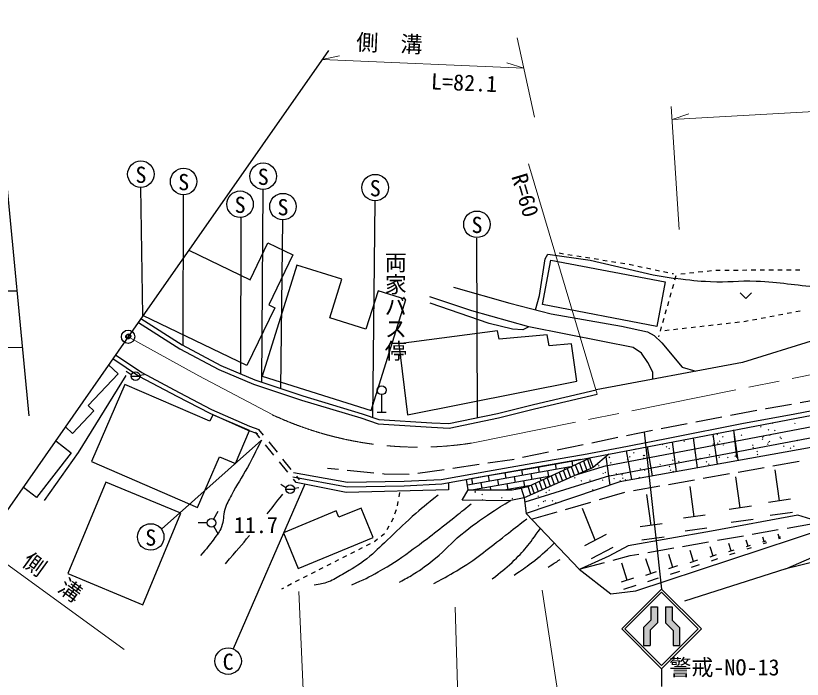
# Model space of a CAD drawing. Units: millimetres, scale not verified. Extents: x 40000 to 680000, y 20000 to 380000.
# Drawn here: x 364762 to 453718, y 240348 to 315356 of the extents above; entities that cross this region are included whole.
import ezdxf
from ezdxf.enums import TextEntityAlignment as Align

# ---------------------------------------------------------------- set-up
doc = ezdxf.new("R2010")
doc.units = ezdxf.units.MM
doc.header["$LTSCALE"] = 1000
doc.header["$PDMODE"] = 32
doc.header["$PDSIZE"] = 500
doc.linetypes.add('CHAIN', pattern=[18.5, 12, -1.5, 3.5, -1.5])
for name, color, linetype, lineweight in [('M-BGD', 7, 'Continuous', 25), ('M-BGD-HTXT', 7, 'Continuous', 13), ('M-BMK', 2, 'CHAIN', 13), ('M-BMK-SRVR', 3, 'Continuous', 25), ('M-STR-HTXT', 7, 'Continuous', 13), ('M-STR-STRC', 7, 'Continuous', 25)]:
    doc.layers.add(name, color=color, linetype=linetype, lineweight=lineweight)
doc.layers.add('M-OTRS', color=6, linetype='Continuous')
doc.styles.add('@ＭＳ ゴシック', font='')
doc.styles.add('ＭＳ ゴシック', font='')
doc.styles.get('@ＭＳ ゴシック').set_extended_font_data('@MS Gothic')
doc.styles.get('ＭＳ ゴシック').set_extended_font_data('MS Gothic')

msp = doc.modelspace()

# ---------------------------------------------------------------- hatches: boundary and pattern name
at = {"layer": 'M-STR-STRC'}
for points in [[(436601, 247024), (436601, 248535), (437351, 248535), (437351, 246713), (436518, 245880), (436518, 244171), (435768, 244171), (435768, 246190)], [(438268, 248535), (439018, 248535), (439018, 247023), (439851, 246190), (439851, 244171), (439101, 244171), (439101, 245879), (438268, 246713)]]:
    msp.add_hatch(color=256, dxfattribs=at).paths.add_polyline_path(points)

# ---------------------------------------------------------------- linework, layer by layer
at = {"layer": 'M-BGD'}
for p, q in [((426231, 288537), (426725, 288458)), ((427218, 288378), (427712, 288299)), ((428206, 288219), (428699, 288140)), ((429193, 288060), (429687, 287981)), ((430180, 287901), (430674, 287821)), ((431168, 287742), (431661, 287662)), ((432155, 287583), (432648, 287503)), ((433142, 287424), (433636, 287344)), ((434127, 287255), (434617, 287152)), ((435106, 287049), (435596, 286947)), ((436085, 286844), (436574, 286742)), ((437064, 286639), (437553, 286536)), ((441962, 286390), (442459, 286444)), ((442956, 286499), (443453, 286553)), ((443950, 286595), (444450, 286598)), ((444950, 286601), (445450, 286604)), ((445950, 286606), (446450, 286609)), ((446950, 286612), (447450, 286615)), ((447950, 286618), (448450, 286621)), ((448950, 286624), (449450, 286626)), ((449950, 286629), (450450, 286632)), ((450950, 286635), (451450, 286638)), ((451950, 286641), (452450, 286644)), ((452950, 286646), (453450, 286649)), ((438042, 286434), (438532, 286331)), ((439021, 286229), (439157, 286200)), ((439410, 285947), (439274, 285466)), ((439973, 286172), (440470, 286226)), ((440967, 286281), (441464, 286335)), ((439138, 284984), (439002, 284503)), ((438866, 284022), (438730, 283541)), ((446711, 284020), (447336, 283395)), ((447961, 284020), (447336, 283395)), ((438594, 283060), (438458, 282579)), ((438322, 282098), (438186, 281617)), ((378898, 281116), (383569, 278151)), ((438050, 281135), (437914, 280654)), ((449560, 281223), (449069, 281130)), ((450542, 281409), (450051, 281316)), ((451525, 281595), (451034, 281502)), ((452507, 281781), (452016, 281688)), ((453490, 281967), (452999, 281874)), ((378630, 280694), (383317, 277719)), ((442630, 280261), (442134, 280205)), ((443624, 280375), (443127, 280318)), ((444618, 280488), (444121, 280431)), ((445611, 280601), (445114, 280545)), ((446605, 280715), (446108, 280658)), ((447295, 280793), (447101, 280771)), ((447595, 280850), (447295, 280793)), ((448577, 281036), (448086, 280943)), ((437778, 280173), (437641, 279692)), ((437663, 279694), (437641, 279692)), ((438656, 279808), (438159, 279751)), ((439650, 279921), (439153, 279864)), ((440643, 280034), (440147, 279978)), ((441637, 280148), (441140, 280091)), ((437505, 279211), (437467, 279076)), ((383317, 277719), (387747, 275352)), ((383569, 278151), (387962, 275804)), ((376038, 277016), (379028, 275011)), ((375759, 276601), (378771, 274581)), ((387962, 275804), (391811, 274189)), ((377816, 274753), (377246, 275127)), ((379028, 275011), (383233, 272777)), ((387747, 275352), (391635, 273721)), ((377818, 274615), (378818, 274615)), ((378771, 274581), (383001, 272334)), ((378801, 274714), (379293, 274782)), ((391811, 274189), (397236, 272387)), ((391635, 273721), (397085, 271911)), ((383001, 272334), (386696, 270411)), ((383233, 272777), (386913, 270862)), ((397236, 272387), (403938, 270360)), ((406139, 272524), (406138, 270525)), ((423313, 271392), (430409, 273063)), ((423431, 270906), (430524, 272576)), ((397085, 271911), (403784, 269884)), ((419258, 270378), (423313, 271392)), ((452504, 271423), (449623, 270915)), ((452864, 270336), (459266, 271575)), ((456444, 272118), (453489, 271597)), ((386913, 270862), (391193, 268966)), ((405658, 270524), (406658, 270524)), ((419368, 269891), (423431, 270906)), ((431688, 264506), (466494, 271138)), ((431845, 265798), (459358, 271084)), ((448567, 270716), (445620, 270159)), ((449623, 270915), (449550, 270901)), ((386696, 270411), (391009, 268501)), ((403784, 269884), (405735, 269208)), ((403938, 270360), (405834, 269703)), ((405834, 269703), (411823, 269327)), ((413738, 269252), (419258, 270378)), ((413779, 268750), (419368, 269891)), ((431913, 263328), (466597, 269936)), ((444637, 269973), (441689, 269416)), ((446875, 269247), (452864, 270336)), ((391193, 268966), (392255, 268591)), ((405735, 269208), (411798, 268828)), ((411798, 268828), (413779, 268750)), ((411823, 269327), (413738, 269252)), ((440706, 269231), (437759, 268674)), ((438915, 267689), (446875, 269247)), ((448997, 268849), (449068, 268920)), ((450321, 269299), (450374, 269352)), ((452862, 269248), (452932, 269318)), ((391009, 268501), (392089, 268120)), ((392388, 267634), (391867, 268276)), ((392776, 267949), (392255, 268591)), ((436777, 268485), (433840, 267870)), ((443591, 268051), (444079, 264672)), ((443610, 267738), (443680, 267809)), ((444092, 267999), (444162, 268070)), ((444691, 267725), (444761, 267795)), ((445925, 268552), (446295, 265429)), ((445931, 268500), (446419, 265120)), ((446811, 267893), (446882, 267963)), ((449256, 267744), (449327, 267815)), ((449854, 268509), (449925, 268580)), ((450015, 267891), (450086, 267962)), ((450579, 268450), (450649, 268520)), ((451170, 267693), (451241, 267764)), ((394352, 266009), (393407, 267173)), ((432861, 267665), (429925, 267051)), ((433941, 266694), (438915, 267689)), ((437882, 266865), (437953, 266936)), ((439013, 267199), (439451, 263815)), ((440317, 267232), (440388, 267303)), ((441361, 267624), (441849, 264244)), ((443601, 266905), (443672, 266975)), ((444147, 266999), (444218, 267070)), ((444351, 267249), (444421, 267320)), ((444795, 266806), (444866, 266877)), ((449207, 267456), (449277, 267527)), ((449208, 267625), (449279, 267696)), ((449802, 266891), (449872, 266962)), ((449846, 267099), (449917, 267169)), ((449973, 267177), (450044, 267248)), ((451301, 267520), (451372, 267591)), ((453156, 267301), (453226, 267372)), ((393964, 265693), (393019, 266858)), ((425031, 266026), (422095, 265411)), ((428946, 266846), (426010, 266231)), ((428966, 265774), (433941, 266694)), ((433785, 266157), (434413, 262915)), ((434830, 266318), (434895, 266383)), ((436165, 266627), (436740, 263331)), ((438315, 266572), (438386, 266643)), ((438627, 266400), (438698, 266470)), ((441590, 265989), (441661, 266059)), ((448107, 266785), (448177, 266855)), ((448124, 266510), (448195, 266581)), ((448589, 266053), (448660, 266124)), ((451613, 266647), (451683, 266718)), ((452336, 266448), (452407, 266518)), ((452727, 266658), (452797, 266729)), ((395928, 264068), (394983, 265232)), ((428620, 265198), (416022, 262977)), ((420900, 265161), (418150, 264759)), ((421116, 265206), (420900, 265161)), ((423258, 264761), (428966, 265774)), ((423345, 264268), (429055, 265282)), ((429055, 265282), (431845, 265798)), ((429213, 265316), (429240, 265160)), ((429417, 265243), (429813, 264155)), ((431511, 265509), (431968, 262295)), ((431852, 265435), (431922, 265506)), ((431880, 265398), (431951, 265468)), ((433919, 265207), (433990, 265278)), ((434187, 265449), (434258, 265520)), ((434636, 265903), (434707, 265974)), ((435719, 265601), (435790, 265672)), ((435760, 265317), (435831, 265388)), ((435849, 265607), (435920, 265678)), ((439054, 265069), (439125, 265140)), ((441895, 265152), (441966, 265223)), ((442144, 265267), (442215, 265338)), ((443177, 265694), (443247, 265764)), ((444289, 265434), (444359, 265505)), ((445253, 265386), (445324, 265457)), ((446079, 265525), (446149, 265596)), ((446295, 265429), (446365, 265500)), ((448604, 265724), (448674, 265794)), ((395540, 263753), (394594, 264917)), ((417161, 264614), (414192, 264180)), ((427501, 264351), (415840, 262296)), ((418115, 263859), (423258, 264761)), ((418202, 263367), (423345, 264268)), ((418202, 263367), (423345, 264268)), ((423864, 264360), (423976, 263729)), ((425755, 264693), (425866, 264063)), ((426812, 264230), (426844, 264045)), ((427597, 264395), (427974, 263358)), ((427646, 265027), (427745, 264465)), ((431558, 264474), (427972, 263365)), ((428052, 264607), (428434, 263557)), ((428507, 264819), (428893, 263756)), ((428962, 265031), (429353, 263956)), ((430574, 264633), (430645, 264704)), ((430661, 264426), (430732, 264497)), ((432020, 264787), (432091, 264858)), ((437633, 264621), (437703, 264692)), ((438681, 264367), (438752, 264438)), ((439726, 264943), (439797, 265014)), ((442840, 264888), (442911, 264959)), ((443112, 264629), (443182, 264700)), ((446463, 263772), (449417, 264297)), ((450402, 264472), (453355, 264996)), ((396187, 263728), (402270, 262620)), ((401267, 264059), (400005, 264185)), ((405247, 263664), (402262, 263960)), ((406425, 263547), (406242, 263565)), ((409241, 263513), (406425, 263547)), ((413203, 264036), (410234, 263602)), ((412895, 262921), (418115, 263859)), ((412951, 262423), (418202, 263367)), ((418192, 263359), (418303, 262729)), ((420083, 263693), (420194, 263063)), ((421974, 264026), (422085, 263396)), ((431913, 263328), (422322, 260363)), ((423030, 263563), (423141, 262932)), ((424921, 263896), (425032, 263266)), ((425322, 263337), (425677, 262361)), ((425777, 263548), (426136, 262560)), ((426232, 263760), (426596, 262760)), ((426687, 263972), (427055, 262959)), ((427142, 264184), (427515, 263158)), ((431185, 263607), (431256, 263678)), ((431431, 263705), (431502, 263776)), ((432680, 263553), (432750, 263624)), ((433325, 263424), (433396, 263494)), ((435373, 264121), (435444, 264191)), ((435879, 263971), (435950, 264042)), ((438788, 263952), (438858, 264023)), ((439069, 263814), (439140, 263885)), ((442525, 263072), (445479, 263597)), ((451134, 260523), (450644, 264025)), ((396098, 263236), (402229, 262120)), ((396485, 262588), (396170, 262976)), ((396873, 262903), (396558, 263291)), ((402270, 262620), (408690, 262733)), ((408690, 262733), (412895, 262921)), ((408706, 262233), (412951, 262423)), ((415918, 261766), (415748, 262926)), ((416301, 263026), (416412, 262396)), ((425283, 263310), (416523, 261765)), ((417358, 262563), (417469, 261932)), ((419248, 262896), (419360, 262266)), ((420305, 262432), (420416, 261802)), ((421139, 263229), (421250, 262599)), ((422196, 262766), (422307, 262135)), ((423501, 262490), (423838, 261564)), ((423956, 262701), (424298, 261763)), ((424087, 263099), (424142, 262787)), ((424411, 262913), (424757, 261962)), ((424867, 263125), (425217, 262162)), ((427957, 263092), (428027, 263163)), ((428722, 262762), (428792, 262833)), ((429707, 262840), (429778, 262911)), ((431135, 262837), (431205, 262908)), ((432429, 262996), (432500, 263066)), ((433071, 262732), (433142, 262802)), ((433399, 263033), (433469, 263104)), ((433682, 262858), (433753, 262929)), ((435275, 263139), (435346, 263210)), ((438587, 262372), (441540, 262897)), ((446712, 259723), (446223, 263218)), ((395300, 261979), (394729, 262353)), ((395302, 261841), (396302, 261841)), ((396284, 261939), (396776, 262008)), ((402229, 262120), (408706, 262233)), ((416685, 261477), (416756, 261548)), ((416704, 261552), (416775, 261622)), ((417984, 261746), (418003, 261765)), ((418414, 262099), (418473, 261764)), ((423036, 262264), (420197, 261763)), ((421362, 261969), (421381, 261858)), ((423046, 262278), (423379, 261365)), ((425066, 261703), (425137, 261774)), ((429990, 261727), (430061, 261797)), ((434648, 261672), (437602, 262197)), ((441501, 258725), (441022, 262150)), ((408167, 261447), (408081, 260955)), ((417475, 261186), (417546, 261257)), ((417513, 260592), (417583, 260663)), ((419692, 260816), (419763, 260886)), ((420924, 260769), (420995, 260839)), ((423819, 260998), (423889, 261069)), ((424719, 261420), (424789, 261491)), ((430783, 260660), (433665, 261492)), ((436628, 257749), (436140, 261235)), ((452385, 260698), (449883, 260348)), ((407995, 260462), (407909, 259970)), ((423862, 259908), (423933, 259979)), ((424428, 260411), (424499, 260482)), ((424594, 260480), (424665, 260550)), ((425447, 260482), (425518, 260553)), ((425819, 260251), (425890, 260322)), ((426939, 259552), (429822, 260383)), ((447960, 259898), (445464, 259549)), ((387149, 258467), (387649, 259334)), ((407789, 259486), (407618, 259016)), ((423096, 258443), (425979, 259274)), ((430301, 256066), (428845, 259649)), ((442725, 258896), (440278, 258554)), ((452595, 259197), (450093, 258847)), ((386399, 258034), (385399, 258034)), ((407407, 258434), (407220, 258102)), ((407447, 258546), (407407, 258434)), ((448170, 258400), (445673, 258051)), ((387149, 257601), (387649, 256735)), ((406976, 257666), (406731, 257230)), ((437873, 257923), (435383, 257575)), ((442930, 257428), (440484, 257086)), ((448054, 256746), (451009, 257264)), ((451994, 257436), (454949, 257953)), ((406474, 256804), (406084, 256492)), ((431527, 256703), (429076, 255429)), ((438082, 256429), (435592, 256081)), ((444114, 256056), (447069, 256574)), ((449411, 255916), (449249, 256414)), ((451224, 256434), (450981, 256355)), ((451102, 256394), (450991, 256735)), ((451272, 256288), (451028, 256209)), ((404847, 255657), (404401, 255430)), ((405379, 255928), (405292, 255884)), ((405694, 256179), (405379, 255928)), ((440174, 255366), (443129, 255884)), ((443625, 254281), (443287, 255315)), ((445681, 254862), (445405, 255706)), ((447844, 255484), (447369, 255329)), ((447607, 255406), (447389, 256071)), ((449589, 255974), (449234, 255858)), ((449659, 255761), (449303, 255645)), ((403065, 254749), (402619, 254522)), ((403956, 255203), (403510, 254976)), ((432291, 255232), (429840, 253958)), ((434271, 254333), (435249, 254504)), ((436234, 254676), (439189, 255194)), ((439091, 252999), (438615, 254454)), ((441432, 253661), (441027, 254899)), ((445982, 254960), (445379, 254763)), ((446100, 254598), (445497, 254402)), ((447937, 255199), (447462, 255043)), ((401283, 253841), (400837, 253614)), ((402174, 254295), (401728, 254068)), ((428467, 252785), (431366, 253558)), ((432332, 253816), (434271, 254333)), ((436593, 252293), (436042, 253980)), ((441874, 253805), (440990, 253516)), ((443995, 254401), (443256, 254160)), ((444140, 253958), (443401, 253716)), ((399500, 252934), (399055, 252707)), ((400391, 253387), (399946, 253161)), ((433927, 251539), (433295, 253474)), ((439611, 253169), (438571, 252829)), ((451849, 252813), (440381, 249187)), ((442047, 253274), (441163, 252985)), ((397718, 252026), (397273, 251799)), ((398609, 252480), (398164, 252253)), ((434618, 251765), (433236, 251313)), ((437196, 252490), (435990, 252096)), ((437432, 251766), (436227, 251372)), ((439815, 252545), (438775, 252205)), ((395936, 251118), (395491, 250891)), ((396827, 251572), (396382, 251345)), ((434889, 250936), (433507, 250484)), ((395045, 250664), (394819, 250549))]:
    msp.add_line(p, q, dxfattribs=at)
for points in [[(384324, 288854), (391281, 285506), (393284, 289670), (396093, 288318), (393376, 282672), (394052, 282346), (390912, 275819), (379151, 281477)], [(423536, 282112), (424018, 283722), (424638, 287889), (424957, 288396), (429725, 287739), (436840, 286068), (439331, 285668)], [(414290, 284662), (420626, 282846), (425315, 281663), (433256, 280269), (436219, 279614), (436983, 279201), (437846, 278387), (440124, 275634), (441688, 275184)], [(365497, 277861), (353806, 277829), (353791, 283192), (361297, 283212), (361294, 284262), (364890, 284271)], [(436804, 274266), (436807, 275071), (436269, 276147), (435531, 277198), (434580, 277849), (431163, 278519), (422790, 280190), (416351, 282011), (411601, 283588)], [(422790, 280190), (422133, 279852), (420931, 279908), (418303, 280565), (411638, 282874)], [(468930, 280886), (455221, 278707), (446942, 276172), (430409, 273063)], [(370392, 268880), (371180, 268134), (373596, 270685), (372960, 271287), (376353, 274869), (375262, 275902)], [(368031, 260553), (371879, 265998), (377268, 274689)], [(513605, 270019), (508029, 265485), (507606, 262669), (506818, 258670), (505973, 257375), (503636, 254841), (502200, 250645), (496511, 244872), (491217, 243830), (488176, 243830), (485304, 244675), (477165, 253376), (473110, 258023), (451849, 252813)], [(422253, 260876), (422497, 259074), (428467, 252785), (432071, 250006), (434906, 250363), (456374, 257431), (460203, 258783), (477212, 268442)], [(499998, 268146), (477212, 268442), (466487, 268647), (433102, 262681), (422497, 259074)], [(369295, 267300), (371048, 265937), (367123, 260886), (365650, 262031)], [(451849, 252813), (468032, 259881), (477212, 266583), (501205, 265513), (502922, 266048), (503852, 266949)], [(431845, 265798), (430083, 264272), (422253, 260876), (420566, 260533), (415270, 260611), (415918, 261766), (420913, 261763), (422733, 262132), (429797, 265420)], [(413696, 262557), (413693, 261766), (402120, 261456), (396485, 262588)], [(456374, 257431), (455672, 258149), (453202, 258904), (443459, 257074), (434025, 255441), (431842, 254273), (428659, 252836)]]:
    msp.add_lwpolyline(points, dxfattribs=at)
for points in [[(425280, 287713), (438208, 285260), (437257, 280245), (424328, 282698)], [(392633, 274599), (404972, 270741), (408895, 283288), (405738, 284276), (404374, 279913), (400271, 281196), (401640, 285576), (396561, 287163)], [(409069, 270226), (428218, 274028), (427636, 278261), (425105, 278022), (424857, 279271), (419443, 278793), (419260, 279718), (408093, 278261)], [(373320, 264961), (385335, 259761), (387821, 265505), (389607, 264731), (391217, 268451), (387040, 270259), (386717, 269512), (377092, 273678)], [(422733, 262132), (429636, 265345), (430083, 264272), (423017, 261207), (423031, 261214)], [(374954, 262644), (370655, 252300), (379147, 248771), (383446, 259115)], [(415918, 261766), (420913, 261763), (421919, 261967), (422253, 260876), (420566, 260533), (415270, 260611)], [(396717, 252856), (405203, 256385), (403823, 259703), (401309, 258657), (401011, 259373), (395039, 256889)]]:
    msp.add_lwpolyline(points, close=True, dxfattribs=at)
for centre in [(378318, 274615), (406147, 273024), (395802, 261841), (386899, 258034)]:
    msp.add_circle(centre, 500, dxfattribs=at)
for points, knots in [([(502206, 276903), (501040, 276835), (500660, 276844), (499671, 276903), (498052, 277000), (497160, 277261), (495588, 277663), (492387, 278483), (490752, 279476), (487563, 280339), (485940, 280778), (485013, 280954), (483370, 281313), (481427, 281738), (480339, 281979), (478382, 282338), (475051, 282949), (473192, 283379), (469822, 283718), (466874, 284015), (465203, 283916), (462247, 284112), (459637, 284286), (458178, 284421), (455573, 284647), (452810, 284887), (451275, 285197), (448504, 285323), (446482, 285415), (445344, 285154), (443323, 285267), (441758, 285354), (441204, 285412), (439331, 285668)], [0, 0, 0, 0, 1, 1, 1, 2, 2, 2, 3, 3, 3, 4, 4, 4, 5, 5, 5, 6, 6, 6, 7, 7, 7, 8, 8, 8, 9, 9, 9, 10, 10, 10, 11, 11, 11, 11]), ([(392554, 267371), (391809, 265879), (391609, 265479), (390960, 264290), (390288, 263058), (389808, 262425), (389167, 261176), (388846, 260552), (388610, 260218), (388416, 259543), (388199, 258790), (388311, 258308), (388041, 257572), (387821, 256974), (387522, 256724), (387158, 256202), (386627, 255439), (386404, 255198), (385675, 254343)], [0, 0, 0, 0, 1, 1, 1, 2, 2, 2, 3, 3, 3, 4, 4, 4, 5, 5, 5, 6, 6, 6, 6]), ([(412527, 261152), (411111, 260031), (410721, 259720), (409612, 258744), (408473, 257742), (407896, 257114), (406782, 256083), (405882, 255251), (405417, 254737), (404459, 253971), (403461, 253174), (402816, 252841), (401713, 252197), (401101, 251840), (400774, 251594), (400108, 251352), (399502, 251133), (399240, 251086), (398503, 250972)], [0, 0, 0, 0, 1, 1, 1, 2, 2, 2, 3, 3, 3, 4, 4, 4, 5, 5, 5, 6, 6, 6, 6]), ([(402769, 251014), (404205, 251657), (404625, 251861), (405768, 252493), (407230, 253301), (407999, 253846), (409359, 254816), (411339, 256228), (412394, 257094), (414301, 258604), (415074, 259216), (415322, 259411), (416272, 260181)], [0, 0, 0, 0, 1, 1, 1, 2, 2, 2, 3, 3, 3, 4, 4, 4, 4]), ([(408162, 251338), (408905, 251723), (409118, 251850), (409711, 252211), (410753, 252847), (411291, 253279), (412245, 254042), (413437, 254994), (413941, 255717), (415117, 256689), (416417, 257762), (417201, 258297), (418609, 259223), (419438, 259768), (419720, 259951), (420760, 260572)], [0, 0, 0, 0, 1, 1, 1, 2, 2, 2, 3, 3, 3, 4, 4, 4, 5, 5, 5, 5]), ([(412048, 251169), (413480, 251909), (413891, 252159), (415033, 252859), (417152, 254158), (418184, 255121), (420158, 256632), (421098, 257352), (421402, 257583), (422552, 258491)], [0, 0, 0, 0, 1, 1, 1, 2, 2, 2, 3, 3, 3, 3]), ([(418637, 251704), (419725, 252502), (420052, 252789), (420890, 253563), (422322, 254886), (422727, 255532), (424111, 257373)], [0, 0, 0, 0, 1, 1, 1, 2, 2, 2, 2]), ([(421116, 252127), (422068, 252750), (422337, 252940), (423087, 253507), (424150, 254309), (424485, 254639), (425675, 255726)], [0, 0, 0, 0, 1, 1, 1, 2, 2, 2, 2])]:
    msp.add_open_spline(points, degree=3, knots=knots, dxfattribs=at)
for points in [[(393200, 259051), (393665, 259632), (394165, 260268), (394954, 261270)], [(388491, 253413), (389826, 254963), (390295, 255511), (391199, 256601)], [(424973, 253028), (425663, 253464), (425663, 253464), (426353, 253901)]]:
    msp.add_open_spline(points, degree=3, dxfattribs=at)
at = {"layer": 'M-BGD-HTXT'}
msp.add_line((422742, 298609), (430524, 272576), dxfattribs=at)
at = {"layer": 'M-BMK'}
msp.add_line((416294, 267045), (463218, 276488), dxfattribs=at)
msp.add_lwpolyline([(377463, 279071), (385452, 274652), (393758, 270260)], dxfattribs=at)
msp.add_arc((410318, 305748), 39162, 244.98494, 278.77805, dxfattribs=at)
at = {"layer": 'M-BMK-SRVR'}
for points in [[(359363, 343845), (363502, 298923), (366231, 270112)], [(400144, 311413), (377463, 279071), (360943, 255390)]]:
    msp.add_lwpolyline(points, dxfattribs=at)
msp.add_circle((377465, 279070), 750, dxfattribs=at)
at = {"layer": 'M-OTRS'}
for p in [(377524, 279133), (377463, 279071)]:
    msp.add_point(p, dxfattribs=at)
at = {"layer": 'M-STR-HTXT'}
for p, q in [((421473, 312855), (423416, 303872)), ((399436, 310404), (401388, 310839)), ((399436, 310404), (422213, 309435)), ((422213, 309435), (420305, 310035)), ((438988, 303645), (500087, 307028)), ((438895, 305113), (439782, 291173)), ((438988, 303645), (440889, 304269)), ((360943, 255390), (377028, 243708)), ((396787, 250283), (397421, 235837)), ((424292, 250431), (426319, 237125)), ((414444, 248509), (414824, 236174))]:
    msp.add_line(p, q, dxfattribs=at)
at = {"layer": 'M-STR-STRC'}
for p, q in [((379151, 281477), (378923, 295947)), ((392613, 273923), (392745, 295715)), ((383692, 278085), (383753, 295118)), ((405146, 269941), (405403, 294425)), ((390206, 274863), (390262, 292554)), ((394739, 273217), (394978, 292276)), ((416997, 269917), (416926, 290218)), ((435851, 268291), (437810, 250535)), ((381235, 257319), (392554, 267371)), ((397465, 262391), (389364, 243781)), ((433310, 246035), (437810, 250535)), ((433664, 246035), (437810, 250182)), ((442310, 246035), (437810, 250535)), ((441957, 246035), (437810, 250182)), ((436601, 248535), (437351, 248535)), ((436601, 248535), (436601, 247024)), ((437351, 248535), (437351, 246713)), ((438268, 248535), (439018, 248535)), ((438268, 248535), (438268, 246713)), ((439018, 248535), (439018, 247023)), ((435768, 246190), (436601, 247024)), ((436518, 245880), (437351, 246713)), ((439101, 245879), (438268, 246713)), ((439851, 246190), (439018, 247023)), ((433310, 246035), (437810, 241535)), ((433664, 246035), (437810, 241888)), ((435768, 246190), (435768, 244171)), ((436518, 245880), (436518, 244171)), ((437810, 241535), (442310, 246035)), ((437810, 241888), (441957, 246035)), ((439101, 245879), (439101, 244171)), ((439851, 246190), (439851, 244171)), ((435768, 244171), (436518, 244171)), ((439101, 244171), (439851, 244171)), ((437810, 241535), (437810, 239535))]:
    msp.add_line(p, q, dxfattribs=at)
for centre in [(378918, 297447), (383754, 296618), (392747, 297215), (405416, 295925), (390133, 294048), (394982, 293776), (416924, 291776), (380024, 256434), (388778, 242401)]:
    msp.add_circle(centre, 1500, dxfattribs=at)

# ---------------------------------------------------------------- texts
at = {"layer": 'M-BGD', "style": '@ＭＳ ゴシック'}
msp.add_text('両家バス停', height=1833, rotation=270, dxfattribs=at).set_placement((407714, 282503), align=Align.MIDDLE_CENTER)
at = {"layer": 'M-BGD', "style": 'ＭＳ ゴシック'}
msp.add_text('11.7', height=1833, dxfattribs=at).set_placement((391923, 257783), align=Align.MIDDLE_CENTER)
at = {"layer": 'M-BGD-HTXT', "style": 'ＭＳ ゴシック'}
msp.add_text('R=60', height=1833, rotation=286.641, dxfattribs=at).set_placement((422387, 295063), align=Align.MIDDLE_CENTER)
at = {"layer": 'M-STR-HTXT', "style": 'ＭＳ ゴシック'}
for s, rotation, p in [('側\u3000溝', 357.566, (403215, 310933)), ('L=82.1', 357.566, (411678, 306489)), ('側\u3000溝', 324.011, (365022, 252906))]:
    msp.add_text(s, height=1833, rotation=rotation, dxfattribs=at).set_placement(p, align=Align.BOTTOM_LEFT)
at = {"layer": 'M-STR-STRC', "style": 'ＭＳ ゴシック'}
for s, p in [('S', (378925, 297379)), ('S', (392755, 297147)), ('S', (383762, 296550)), ('S', (405424, 295857)), ('S', (390141, 293980)), ('S', (394990, 293709)), ('S', (416932, 291708)), ('S', (380032, 256366)), ('C', (388786, 242333)), ('警戒-NO-13', (444910, 241697))]:
    msp.add_text(s, height=1833, dxfattribs=at).set_placement(p, align=Align.MIDDLE_CENTER)

doc.saveas('drawing.dxf')
